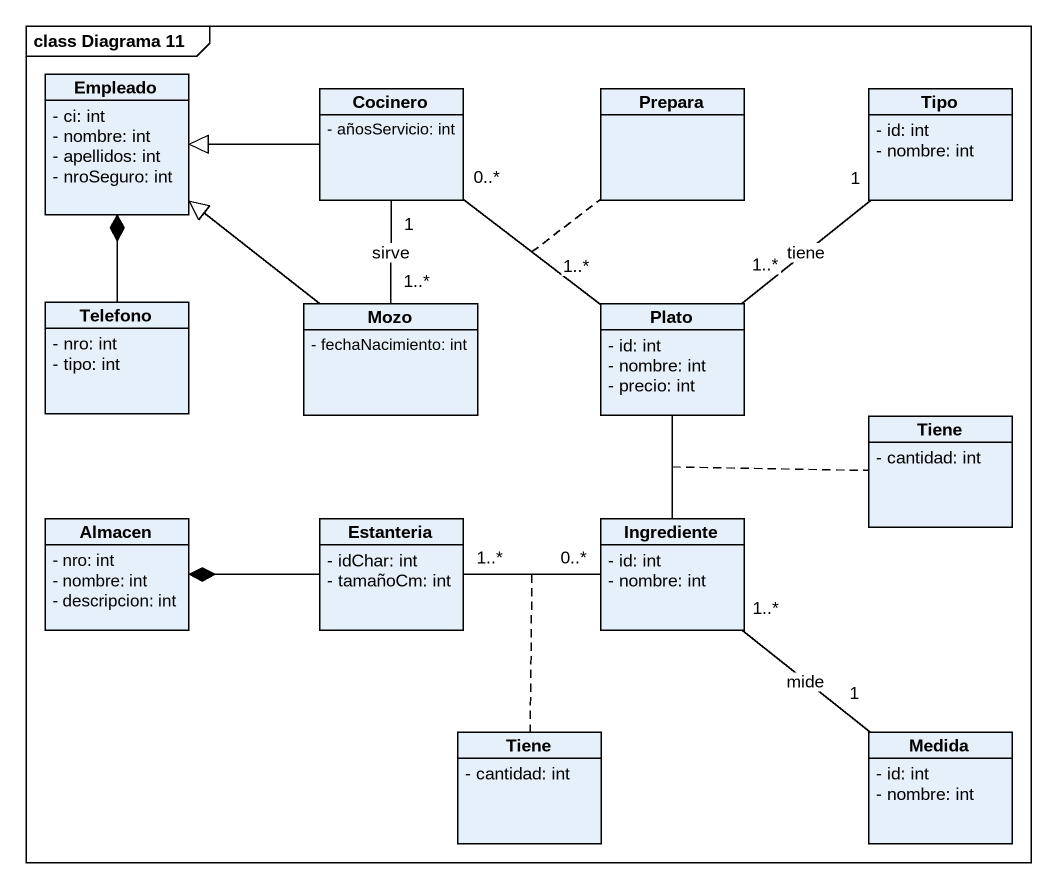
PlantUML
@startuml
mainframe class Diagrama 11
hide circle
hide empty members
skinparam classAttributeIconSize 0
class Empleado {
  - ci: int
  - nombre: int
  - apellidos: int
  - nroSeguro: int
}
class Cocinero {
  - añosServicio: int
}
class Prepara
class Tipo {
  - id: int
  - nombre: int
}
class Telefono {
  - nro: int
  - tipo: int
}
class Mozo {
  - fechaNacimiento: int
}
class Plato {
  - id: int
  - nombre: int
  - precio: int
}
class Tiene {
  - cantidad: int
}
class Almacen {
  - nro: int
  - nombre: int
  - descripcion: int
}
class Estanteria {
  - idChar: int
  - tamañoCm: int
}
class Ingrediente {
  - id: int
  - nombre: int
}
class "Tiene" as Tiene_2 {
  - cantidad: int
}
class Medida {
  - id: int
  - nombre: int
}
Cocinero -left-|> Empleado
Cocinero "0..*" -- "1..*" Plato
(Cocinero, Plato) .. Prepara
Telefono -up-* Empleado
Mozo -up-|> Empleado
Mozo "1..*" -up- "1" Cocinero : sirve
Plato "1..*" -up- "1" Tipo : tiene
Plato -- Ingrediente
(Plato, Ingrediente) .. Tiene
Estanteria -left-* Almacen
Estanteria "1..*" -right- "0..*" Ingrediente
(Estanteria, Ingrediente) .. Tiene_2
Ingrediente "1..*" -- "1" Medida : mide
@enduml
